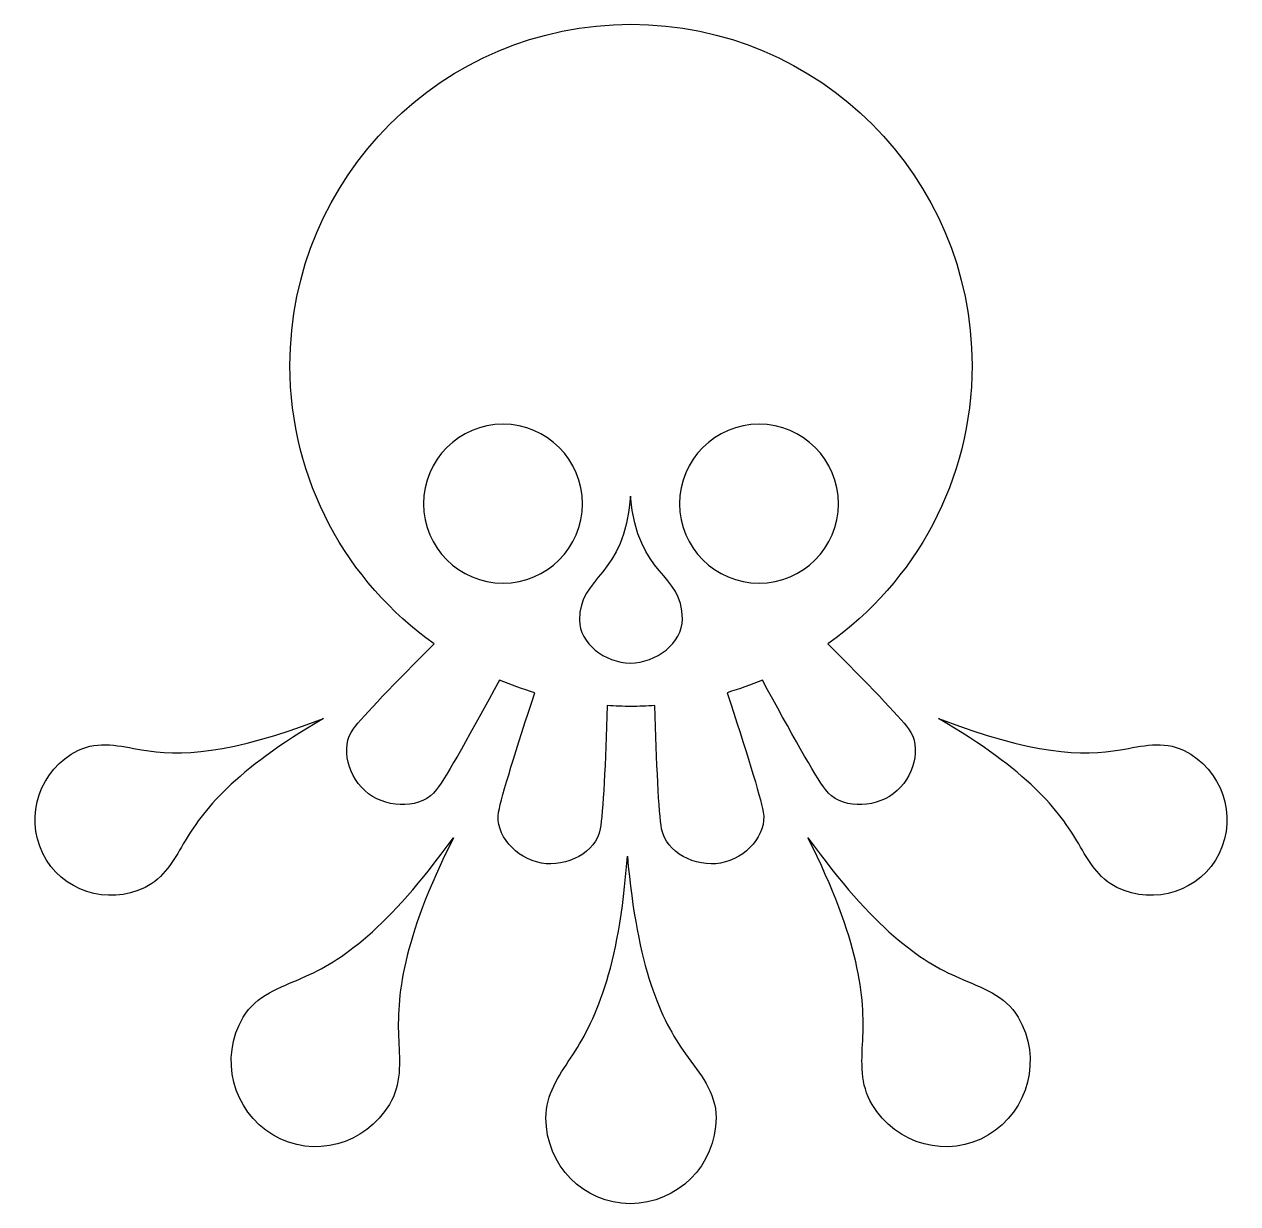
# Model space of a CAD drawing. Header units: centimetres. Extents: x -10.3 to 10.3, y -10 to 9.9.
import ezdxf

# ---------------------------------------------------------------- set-up
doc = ezdxf.new("R2010")
doc.units = ezdxf.units.CM
doc.header["$MEASUREMENT"] = 0
doc.layers.add('Layer 1', color=7, linetype='Continuous')

msp = doc.modelspace()

# ---------------------------------------------------------------- linework, layer by layer
at = {"layer": 'Layer 1'}
for points, knots in [([(0.0132, 9.93844), (-3.17529, 9.93844), (-5.75989, 7.35257), (-5.75989, 4.16408), (-5.75989, 4.16408), (-5.75989, 2.21769), (-4.79648, 0.49758), (-3.32073, -0.54819), (-3.32073, -0.54819), (-3.97779, -1.20862), (-4.52939, -1.77895), (-4.68592, -1.98848), (-4.68592, -1.98848), (-4.9151, -2.29538), (-4.78236, -2.8213), (-4.42764, -3.08611), (-4.42764, -3.08611), (-4.08072, -3.34519), (-3.51993, -3.3408), (-3.27856, -3.01767), (-3.27856, -3.01767), (-3.10719, -2.78828), (-2.68492, -2.0349), (-2.21382, -1.16354), (-2.21382, -1.16354), (-2.01921, -1.24492), (-1.81896, -1.31703), (-1.61419, -1.37704), (-1.61419, -1.37704), (-1.92303, -2.31275), (-2.17907, -3.12688), (-2.22697, -3.39583), (-2.22697, -3.39583), (-2.29414, -3.7729), (-1.93938, -4.18311), (-1.50354, -4.26027), (-1.50354, -4.26027), (-1.07735, -4.33617), (-0.57808, -4.08021), (-0.50732, -3.68316), (-0.50732, -3.68316), (-0.4579, -3.40569), (-0.41877, -2.56516), (-0.38883, -1.59458), (-0.38883, -1.59458), (-0.256, -1.60365), (-0.12191, -1.609), (0.01312, -1.609), (0.01312, -1.609), (0.14835, -1.609), (0.28215, -1.60364), (0.41507, -1.59449), (0.41507, -1.59449), (0.44501, -2.5652), (0.48288, -3.4056), (0.5323, -3.68315), (0.5323, -3.68315), (0.60314, -4.08016), (1.10368, -4.33612), (1.52987, -4.2603), (1.52987, -4.2603), (1.9658, -4.18313), (2.31925, -3.77292), (2.25204, -3.39586), (2.25204, -3.39586), (2.2041, -3.12683), (1.9483, -2.31214), (1.63934, -1.3758), (1.63934, -1.3758), (1.84402, -1.31579), (2.04428, -1.24508), (2.23888, -1.1637), (2.23888, -1.1637), (2.71002, -2.03502), (3.13356, -2.78831), (3.30489, -3.0177), (3.30489, -3.0177), (3.5463, -3.34083), (4.10709, -3.34526), (4.45397, -3.08622), (4.45397, -3.08622), (4.80873, -2.82141), (4.94143, -2.29544), (4.71229, -1.98859), (4.71229, -1.98859), (4.55576, -1.77902), (4.00416, -1.20869), (3.3471, -0.54826), (3.3471, -0.54826), (4.82285, 0.49751), (5.78626, 2.21762), (5.78626, 4.16401), (5.78626, 4.16401), (5.78626, 7.3525), (3.20162, 9.93841), (0.01313, 9.93841), (0.01313, 9.93841), (0.01313, 9.93841), (0.0132, 9.93844), (0.0132, 9.93844)], [0, 0, 0, 0, 0.03846154, 0.03846154, 0.03846154, 0.03846154, 0.07692308, 0.07692308, 0.07692308, 0.07692308, 0.11538462, 0.11538462, 0.11538462, 0.11538462, 0.15384615, 0.15384615, 0.15384615, 0.15384615, 0.19230769, 0.19230769, 0.19230769, 0.19230769, 0.23076923, 0.23076923, 0.23076923, 0.23076923, 0.26923077, 0.26923077, 0.26923077, 0.26923077, 0.30769231, 0.30769231, 0.30769231, 0.30769231, 0.34615385, 0.34615385, 0.34615385, 0.34615385, 0.38461538, 0.38461538, 0.38461538, 0.38461538, 0.42307692, 0.42307692, 0.42307692, 0.42307692, 0.46153846, 0.46153846, 0.46153846, 0.46153846, 0.5, 0.5, 0.5, 0.5, 0.53846154, 0.53846154, 0.53846154, 0.53846154, 0.57692308, 0.57692308, 0.57692308, 0.57692308, 0.61538462, 0.61538462, 0.61538462, 0.61538462, 0.65384615, 0.65384615, 0.65384615, 0.65384615, 0.69230769, 0.69230769, 0.69230769, 0.69230769, 0.73076923, 0.73076923, 0.73076923, 0.73076923, 0.76923077, 0.76923077, 0.76923077, 0.76923077, 0.80769231, 0.80769231, 0.80769231, 0.80769231, 0.84615385, 0.84615385, 0.84615385, 0.84615385, 0.88461538, 0.88461538, 0.88461538, 0.88461538, 0.92307692, 0.92307692, 0.92307692, 0.92307692, 1, 1, 1, 1]), ([(-2.15318, 3.16922), (-1.40955, 3.16922), (-0.80777, 2.56609), (-0.80777, 1.82246), (-0.80777, 1.82246), (-0.80777, 1.07874), (-1.40951, 0.47701), (-2.15318, 0.47701), (-2.15318, 0.47701), (-2.89685, 0.47701), (-3.49994, 1.07878), (-3.49994, 1.8225), (-3.49994, 1.8225), (-3.49994, 2.56609), (-2.89685, 3.16918), (-2.15318, 3.16918), (-2.15318, 3.16918), (-2.15318, 3.16918), (-2.15318, 3.16922), (-2.15318, 3.16922)], [0, 0, 0, 0, 0.16666667, 0.16666667, 0.16666667, 0.16666667, 0.33333333, 0.33333333, 0.33333333, 0.33333333, 0.5, 0.5, 0.5, 0.5, 0.66666667, 0.66666667, 0.66666667, 0.66666667, 1, 1, 1, 1]), ([(2.18084, 3.16922), (2.92451, 3.16922), (3.52629, 2.56609), (3.52629, 1.82246), (3.52629, 1.82246), (3.52629, 1.07874), (2.92455, 0.47701), (2.18088, 0.47701), (2.18088, 0.47701), (1.43716, 0.47701), (0.83404, 1.07875), (0.83404, 1.82242), (0.83404, 1.82242), (0.83404, 2.56601), (1.43717, 3.1691), (2.18088, 3.1691), (2.18088, 3.1691), (2.18088, 3.1691), (2.18084, 3.16922), (2.18084, 3.16922)], [0, 0, 0, 0, 0.16666667, 0.16666667, 0.16666667, 0.16666667, 0.33333333, 0.33333333, 0.33333333, 0.33333333, 0.5, 0.5, 0.5, 0.5, 0.66666667, 0.66666667, 0.66666667, 0.66666667, 1, 1, 1, 1]), ([(0.00396, 1.95158), (0.12823, 0.56468), (0.88422, 0.67161), (0.88422, -0.13173), (0.88422, -0.13173), (0.88422, -0.53486), (0.43682, -0.87363), (0.00392, -0.87363), (0.00392, -0.87363), (-0.43876, -0.87363), (-0.85926, -0.53173), (-0.85926, -0.14876), (-0.85926, -0.14876), (-0.85926, 0.62249), (-0.0953, 0.56691), (0.00392, 1.95163), (0.00392, 1.95163), (0.00392, 1.95163), (0.00396, 1.95158), (0.00396, 1.95158)], [0, 0, 0, 0, 0.16666667, 0.16666667, 0.16666667, 0.16666667, 0.33333333, 0.33333333, 0.33333333, 0.33333333, 0.5, 0.5, 0.5, 0.5, 0.66666667, 0.66666667, 0.66666667, 0.66666667, 1, 1, 1, 1]), ([(-5.19197, -1.81322), (-6.79208, -2.42845), (-7.63147, -2.45333), (-8.27415, -2.34298), (-8.27415, -2.34298), (-8.63553, -2.2815), (-8.99295, -2.18063), (-9.34808, -2.35479), (-9.34808, -2.35479), (-9.98789, -2.66877), (-10.25756, -3.45558), (-9.94366, -4.09557), (-9.94366, -4.09557), (-9.6298, -4.73555), (-8.85193, -4.98531), (-8.21216, -4.67142), (-8.21216, -4.67142), (-7.89219, -4.51443), (-7.73111, -4.22149), (-7.56513, -3.93618), (-7.56513, -3.93618), (-7.23453, -3.36733), (-6.70904, -2.69762), (-5.19192, -1.81328), (-5.19192, -1.81328), (-5.19192, -1.81328), (-5.19197, -1.81322), (-5.19197, -1.81322)], [0, 0, 0, 0, 0.125, 0.125, 0.125, 0.125, 0.25, 0.25, 0.25, 0.25, 0.375, 0.375, 0.375, 0.375, 0.5, 0.5, 0.5, 0.5, 0.625, 0.625, 0.625, 0.625, 0.75, 0.75, 0.75, 0.75, 1, 1, 1, 1]), ([(5.21829, -1.81322), (6.73549, -2.69757), (7.26091, -3.36728), (7.5915, -3.93612), (7.5915, -3.93612), (7.75752, -4.22147), (7.9186, -4.51437), (8.23857, -4.6714), (8.23857, -4.6714), (8.87838, -4.98534), (9.65626, -4.73558), (9.97011, -4.0956), (9.97011, -4.0956), (10.28397, -3.45562), (10.0143, -2.6688), (9.37449, -2.35491), (9.37449, -2.35491), (9.01935, -2.18063), (8.66067, -2.28154), (8.29921, -2.34298), (8.29921, -2.34298), (7.65657, -2.45333), (6.81844, -2.4285), (5.21829, -1.81327), (5.21829, -1.81327), (5.21829, -1.81327), (5.21829, -1.81322), (5.21829, -1.81322)], [0, 0, 0, 0, 0.125, 0.125, 0.125, 0.125, 0.25, 0.25, 0.25, 0.25, 0.375, 0.375, 0.375, 0.375, 0.5, 0.5, 0.5, 0.5, 0.625, 0.625, 0.625, 0.625, 0.75, 0.75, 0.75, 0.75, 1, 1, 1, 1]), ([(-2.99266, -3.83201), (-4.11517, -5.38236), (-4.88465, -5.9162), (-5.55301, -6.20522), (-5.55301, -6.20522), (-5.92881, -6.36778), (-6.32582, -6.49129), (-6.55184, -6.87076), (-6.55184, -6.87076), (-6.9591, -7.55439), (-6.73084, -8.45585), (-6.04709, -8.8632), (-6.04709, -8.8632), (-5.36342, -9.27054), (-4.48308, -9.02892), (-4.07574, -8.34529), (-4.07574, -8.34529), (-3.87249, -8.00331), (-3.90015, -7.6316), (-3.91896, -7.26343), (-3.91896, -7.26343), (-3.95632, -6.5295), (-3.87317, -5.58417), (-2.99261, -3.83201), (-2.99261, -3.83201), (-2.99261, -3.83201), (-2.99266, -3.83201), (-2.99266, -3.83201)], [0, 0, 0, 0, 0.125, 0.125, 0.125, 0.125, 0.25, 0.25, 0.25, 0.25, 0.375, 0.375, 0.375, 0.375, 0.5, 0.5, 0.5, 0.5, 0.625, 0.625, 0.625, 0.625, 0.75, 0.75, 0.75, 0.75, 1, 1, 1, 1]), ([(3.00843, -3.83201), (3.88898, -5.58417), (3.97349, -6.52949), (3.93613, -7.26343), (3.93613, -7.26343), (3.91728, -7.63156), (3.88962, -8.00335), (4.09299, -8.34529), (4.09299, -8.34529), (4.50033, -9.02896), (5.37924, -9.27054), (6.06295, -8.86311), (6.06295, -8.86311), (6.7467, -8.45577), (6.97496, -7.55438), (6.5677, -6.87076), (6.5677, -6.87076), (6.34168, -6.49125), (5.94467, -6.36778), (5.56883, -6.20527), (5.56883, -6.20527), (4.90047, -5.91621), (4.13099, -5.38236), (3.00848, -3.83206), (3.00848, -3.83206), (3.00848, -3.83206), (3.00843, -3.83201), (3.00843, -3.83201)], [0, 0, 0, 0, 0.125, 0.125, 0.125, 0.125, 0.25, 0.25, 0.25, 0.25, 0.375, 0.375, 0.375, 0.375, 0.5, 0.5, 0.5, 0.5, 0.625, 0.625, 0.625, 0.625, 0.75, 0.75, 0.75, 0.75, 1, 1, 1, 1]), ([(-0.04875, -4.1417), (-0.18896, -6.09762), (-0.60174, -6.95253), (-1.00934, -7.56384), (-1.00934, -7.56384), (-1.21407, -7.87061), (-1.42714, -8.17654), (-1.42714, -8.57461), (-1.42714, -8.57461), (-1.42714, -9.3704), (-0.79462, -10.02671), (0.0013, -10.02671), (0.0013, -10.02671), (0.7973, -10.02671), (1.45356, -9.37045), (1.45356, -8.57461), (1.45356, -8.57461), (1.45356, -8.13298), (1.1766, -7.82208), (0.937, -7.49005), (0.937, -7.49005), (0.51068, -6.8997), (0.1221, -6.04824), (-0.04872, -4.1417), (-0.04872, -4.1417), (-0.04872, -4.1417), (-0.04875, -4.1417), (-0.04875, -4.1417)], [0, 0, 0, 0, 0.125, 0.125, 0.125, 0.125, 0.25, 0.25, 0.25, 0.25, 0.375, 0.375, 0.375, 0.375, 0.5, 0.5, 0.5, 0.5, 0.625, 0.625, 0.625, 0.625, 0.75, 0.75, 0.75, 0.75, 1, 1, 1, 1])]:
    msp.add_open_spline(points, degree=3, knots=knots, dxfattribs=at)

doc.saveas('drawing.dxf')
